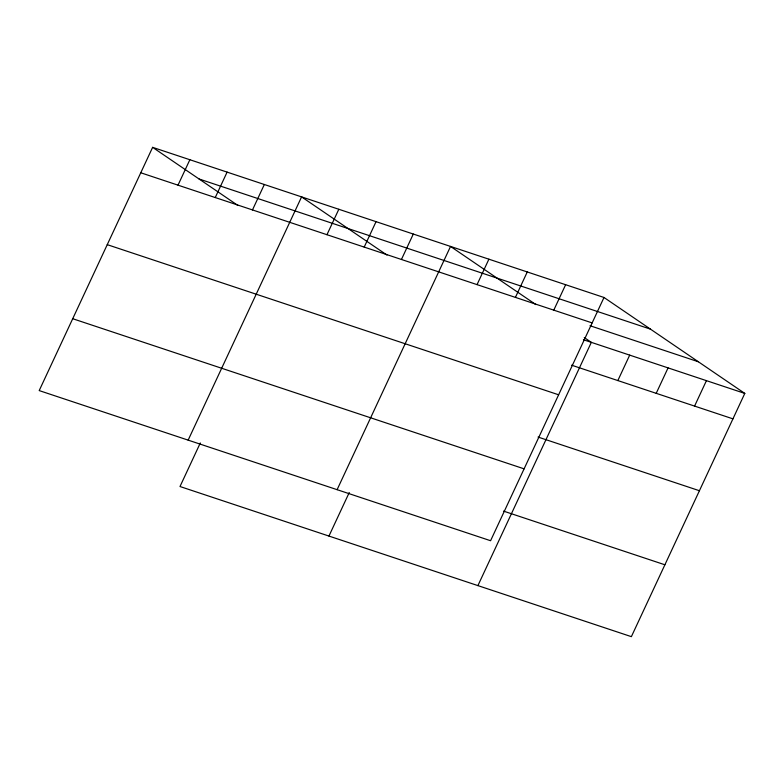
<?xml version="1.0" encoding="UTF-8"?>
<svg xmlns="http://www.w3.org/2000/svg" width="784" height="784" viewBox="0 0 784 784"><rect width="100%" height="100%" fill="white"/><g stroke="black" fill="none" stroke-linecap="round" stroke-linejoin="round"><path stroke-width="1.18" d="M152.625 147.343L39.2 390.589L490.578 540.725L604.003 297.479L152.625 147.343L237.983 205.506M178.007 185.161L189.865 159.73M215.247 197.548L227.105 172.108M252.477 209.936L264.345 184.495M188.15 440.138L301.585 196.882L386.943 255.045M200.312 442.96L179.997 486.521L631.375 636.657L744.8 393.411L604.003 297.479M326.957 234.71L338.825 209.269M364.197 247.097L376.055 221.656M401.437 259.484L413.295 234.044M337.11 489.677L450.535 246.431L535.893 304.594M328.947 536.07L349.262 492.509M477.044 284.631L488.902 259.19M515.411 297.391L527.269 271.95M553.778 310.15L565.636 284.71M477.907 585.619L591.332 342.363L584.266 337.551M617.841 380.563L629.699 355.123M656.208 393.323L668.066 367.892M694.575 406.092L706.433 380.652M199.087 178.997L650.465 329.133M140.767 172.774L592.145 322.91M590.009 325.723L698.338 361.757M583.433 339.737L744.8 393.411M571.575 365.177L732.942 418.852M107.251 244.657L558.629 394.793M538.049 437.051L699.416 490.725M72.716 318.716L524.094 468.842M503.524 511.109L664.891 564.784"/></g></svg>
